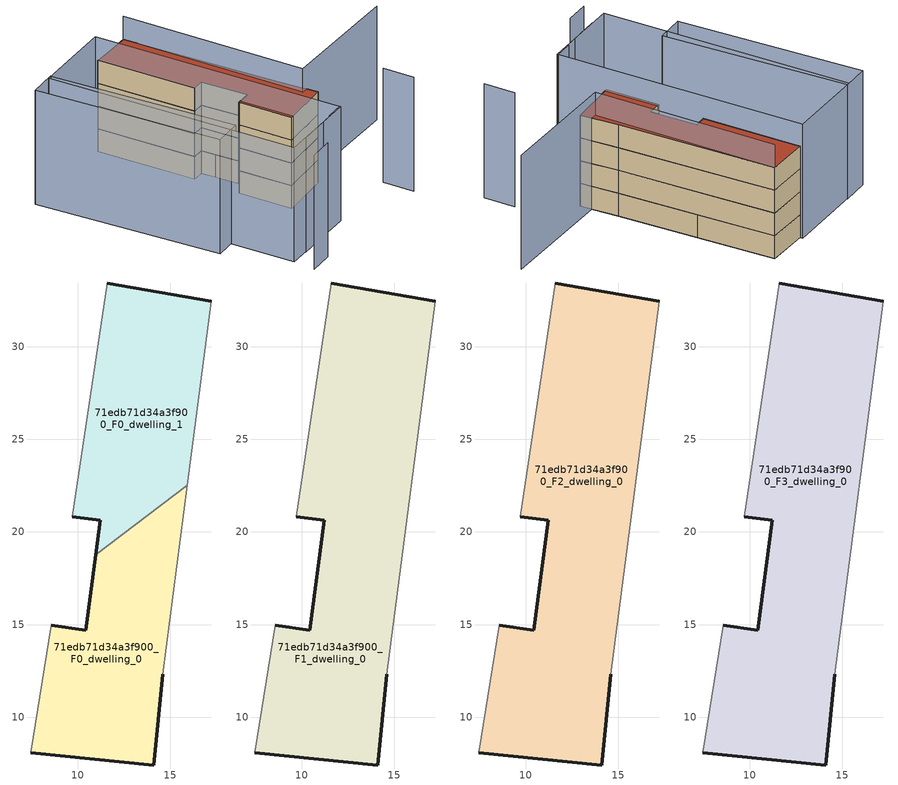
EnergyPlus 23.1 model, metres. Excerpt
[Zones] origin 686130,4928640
71edb71d34a3f900_F0_dwelling_0
 floor ground (EU_floor_Construction): 14.11,7.42 14.6,12.33 15.92,22.51 10.98,18.78 10.44,14.7 8.58,14.97 7.48,8.09 z0
 wall outside (EU_wall_Construction): 8.58,14.97 10.44,14.7 10.98,18.78 / 14.6,12.33 14.11,7.42 7.48,8.09 z0:3
 wall adiabatic (EU_wall_Construction): 7.48,8.09 8.58,14.97 / 15.92,22.51 14.6,12.33 z0:3
 wall to 71edb71d34a3f900_F0_dwelling_1 (EU_wall_Construction): 10.98,18.78 15.92,22.51 z0:3
71edb71d34a3f900_F0_dwelling_1
 floor ground (EU_floor_Construction): 15.92,22.51 17.21,32.44 11.6,33.43 9.71,20.82 11.22,20.62 10.98,18.78 z0
 wall outside (EU_wall_Construction): 11.6,33.43 17.21,32.44 / 10.98,18.78 11.22,20.62 9.71,20.82 z0:3
 wall adiabatic (EU_wall_Construction): 9.71,20.82 11.6,33.43 / 17.21,32.44 15.92,22.51 z0:3
71edb71d34a3f900_F1_dwelling_0
 floor to 71edb71d34a3f900_F0_dwelling_0 (EU_floor_Construction): 14.11,7.42 14.6,12.33 15.92,22.51 10.98,18.78 10.44,14.7 8.58,14.97 7.48,8.09 z3
 floor to 71edb71d34a3f900_F0_dwelling_1 (EU_floor_Construction): 15.92,22.51 17.21,32.44 11.6,33.43 9.71,20.82 11.22,20.62 10.98,18.78 z3
 wall outside (EU_wall_Construction): 8.58,14.97 10.44,14.7 11.22,20.62 9.71,20.82 / 11.6,33.43 17.21,32.44 / 14.6,12.33 14.11,7.42 7.48,8.09 z3:6
 wall adiabatic (EU_wall_Construction): 7.48,8.09 8.58,14.97 / 9.71,20.82 11.6,33.43 / 17.21,32.44 14.6,12.33 z3:6
71edb71d34a3f900_F2_dwelling_0
 floor to 71edb71d34a3f900_F1_dwelling_0 (EU_floor_Construction): 14.11,7.42 14.6,12.33 17.21,32.44 11.6,33.43 9.71,20.82 11.22,20.62 10.44,14.7 8.58,14.97 7.48,8.09 z6
 wall outside (EU_wall_Construction): 8.58,14.97 10.44,14.7 11.22,20.62 9.71,20.82 / 11.6,33.43 17.21,32.44 / 14.6,12.33 14.11,7.42 7.48,8.09 z6:9
 wall adiabatic (EU_wall_Construction): 7.48,8.09 8.58,14.97 / 9.71,20.82 11.6,33.43 / 17.21,32.44 14.6,12.33 z6:9
71edb71d34a3f900_F3_dwelling_0
 floor to 71edb71d34a3f900_F2_dwelling_0 (EU_floor_Construction): 14.11,7.42 14.6,12.33 17.21,32.44 11.6,33.43 9.71,20.82 11.22,20.62 10.44,14.7 8.58,14.97 7.48,8.09 z9
 wall outside (EU_wall_Construction): 8.58,14.97 10.44,14.7 11.22,20.62 9.71,20.82 / 11.6,33.43 17.21,32.44 / 14.6,12.33 14.11,7.42 7.48,8.09 z9:12
 wall adiabatic (EU_wall_Construction): 7.48,8.09 8.58,14.97 / 9.71,20.82 11.6,33.43 / 17.21,32.44 14.6,12.33 z9:12
 roof outside (EU_roof_Construction): 17.21,32.44 14.6,12.33 14.11,7.42 7.48,8.09 8.58,14.97 10.44,14.7 11.22,20.62 9.71,20.82 11.6,33.43 z12
shading: -4.4,0.73 -1.25,0.3 / 16.27,-3.43 16.86,0.52 / 4.62,2.35 7.02,2.04 / 29.87,6.37 13.43,9.02 / 13.43,9.02 17.21,32.44 / -1.03,2.99 4.61,2.25 / 11.65,33.75 7,1.88 / 7,1.88 -3.65,3.43 / -3.65,3.43 1,35.3 / 1,35.3 11.65,33.75 / -5,11.94 -2.15,35.7 / -2.15,35.7 1.49,35.27 / 1.49,35.27 -1.36,11.51 / -1.36,11.51 -5,11.94 z0:15
[Building]
EU S2 Campaign: North Axis=0; Terrain=City; Solar Distribution=FullExterior
[Site:Location]
Bologna: Latitude=44.5; Longitude=11.25; Time Zone=1; Elevation=37
[SizingPeriod:WeatherFileDays]
AnnualSizingPeriod: Begin Month=1; Begin Day of Month=1; End Month=12; End Day of Month=31; Day of Week for Start Day=Monday; Use Weather File Daylight Saving Period=No; Use Weather File Rain and Snow Indicators=No
[MATERIAL]
EU_InternalMass_Material: Roughness=MediumRough; Thickness=0.1; Conductivity=1; Density=1800; Specific Heat=900; Thermal Absorptance=0.9; Solar Absorptance=0.7; Visible Absorptance=0.7
[MATERIAL:NOMASS] Roughness=MediumRough; Thermal Absorptance=0.9; Solar Absorptance=0.7; Visible Absorptance=0.7
Name | Thermal Resistance
EU_wall_NoMass | 0.937881
EU_roof_NoMass | 0.548572
EU_floor_NoMass | 0.71348
[CONSTRUCTION]
EU_wall_Construction: EU_wall_NoMass
EU_roof_Construction: EU_roof_NoMass
EU_floor_Construction: EU_floor_NoMass
EU_InternalMass_Construction: EU_InternalMass_Material
[ZONE] Type=1; Multiplier=1; Ceiling Height=autocalculate; Floor Area=autocalculate; Part of Total Floor Area=Yes
Name | Volume
71edb71d34a3f900_F0_dwelling_0 | 216.146
71edb71d34a3f900_F1_dwelling_0 | 432.289
71edb71d34a3f900_F2_dwelling_0; 71edb71d34a3f900_F3_dwelling_0 | 432.303
71edb71d34a3f900_F0_dwelling_1 | 216.143
[INTERNALMASS] Construction=EU_InternalMass_Construction
Name | Zone or ZoneList | Surface Area
71edb71d34a3f900_F0_dwelling_0_EU_InternalMass | 71edb71d34a3f900_F0_dwelling_0 | 72.0486
71edb71d34a3f900_F0_dwelling_1_EU_InternalMass | 71edb71d34a3f900_F0_dwelling_1 | 72.0478
71edb71d34a3f900_F1_dwelling_0_EU_InternalMass | 71edb71d34a3f900_F1_dwelling_0 | 144.101
71edb71d34a3f900_F2_dwelling_0_EU_InternalMass | 71edb71d34a3f900_F2_dwelling_0 | 144.101
71edb71d34a3f900_F3_dwelling_0_EU_InternalMass | 71edb71d34a3f900_F3_dwelling_0 | 144.101
[OTHEREQUIPMENT] Fuel Type=Electricity; Design Level Calculation Method=Watts/Area; Power per Zone Floor Area=1; Fraction Latent=0; Fraction Radiant=0; Fraction Lost=0; Carbon Dioxide Generation Rate=0; EndUse Subcategory=EU_Step8_InternalGains
Name | Zone or ZoneList or Space or SpaceList | Schedule
EU_Step8_InternalGain_71edb71d34a3f900_F0_dwelling_0_f000 | 71edb71d34a3f900_F0_dwelling_0 | EU_Step8_GainSchedule_71edb71d34a3f900_F0_dwelling_0_f000
EU_Step8_InternalGain_71edb71d34a3f900_F0_dwelling_1_f000 | 71edb71d34a3f900_F0_dwelling_1 | EU_Step8_GainSchedule_71edb71d34a3f900_F0_dwelling_1_f000
EU_Step8_InternalGain_71edb71d34a3f900_F1_dwelling_0_f000 | 71edb71d34a3f900_F1_dwelling_0 | EU_Step8_GainSchedule_71edb71d34a3f900_F1_dwelling_0_f000
EU_Step8_InternalGain_71edb71d34a3f900_F2_dwelling_0_f000 | 71edb71d34a3f900_F2_dwelling_0 | EU_Step8_GainSchedule_71edb71d34a3f900_F2_dwelling_0_f000
EU_Step8_InternalGain_71edb71d34a3f900_F3_dwelling_0_f000 | 71edb71d34a3f900_F3_dwelling_0 | EU_Step8_GainSchedule_71edb71d34a3f900_F3_dwelling_0_f000
[ZONEVENTILATION:DESIGNFLOWRATE] Schedule=EU_AlwaysOn; Design Flow Rate Calculation Method=AirChanges/Hour; Air Changes per Hour=0.687892; Ventilation Type=Natural; Fan Pressure Rise=0; Fan Total Efficiency=1; Constant Term Coefficient=1; Temperature Term Coefficient=0; Velocity Term Coefficient=0; Velocity Squared Term Coefficient=0; Minimum Indoor Temperature=-100; Maximum Indoor Temperature=100; Delta Temperature=-100; Minimum Outdoor Temperature=-100; Maximum Outdoor Temperature=100; Maximum Wind Speed=40
Name | Zone or ZoneList or Space or SpaceList
EU_ConstantAir_71edb71d34a3f900_F0_dwelling_0 | 71edb71d34a3f900_F0_dwelling_0
EU_ConstantAir_71edb71d34a3f900_F0_dwelling_1 | 71edb71d34a3f900_F0_dwelling_1
EU_ConstantAir_71edb71d34a3f900_F1_dwelling_0 | 71edb71d34a3f900_F1_dwelling_0
EU_ConstantAir_71edb71d34a3f900_F2_dwelling_0 | 71edb71d34a3f900_F2_dwelling_0
EU_ConstantAir_71edb71d34a3f900_F3_dwelling_0 | 71edb71d34a3f900_F3_dwelling_0
[HVACTEMPLATE:THERMOSTAT] Constant Heating Setpoint=20; Constant Cooling Setpoint=50
EU_HeatOnly_71edb71d34a3f900_F0_dwelling_0; EU_HeatOnly_71edb71d34a3f900_F0_dwelling_1; EU_HeatOnly_71edb71d34a3f900_F1_dwelling_0; EU_HeatOnly_71edb71d34a3f900_F2_dwelling_0; EU_HeatOnly_71edb71d34a3f900_F3_dwelling_0
[HVACTEMPLATE:ZONE:IDEALLOADSAIRSYSTEM] System Availability Schedule=EU_AlwaysOn; Maximum Heating Supply Air Temperature=50; Minimum Cooling Supply Air Temperature=13; Maximum Heating Supply Air Humidity Ratio=0.0156; Minimum Cooling Supply Air Humidity Ratio=0.0077; Heating Limit=NoLimit; Cooling Limit=NoLimit; Heating Availability Schedule=EU_AlwaysOn; Cooling Availability Schedule=EU_CoolingOff; Dehumidification Control Type=ConstantSensibleHeatRatio; Cooling Sensible Heat Ratio=0.7; Dehumidification Setpoint=60; Humidification Control Type=None; Humidification Setpoint=30; Outdoor Air Method=None; Outdoor Air Flow Rate per Person=0.00944; Outdoor Air Flow Rate per Zone Floor Area=0; Outdoor Air Flow Rate per Zone=0; Demand Controlled Ventilation Type=None; Outdoor Air Economizer Type=NoEconomizer; Heat Recovery Type=None; Sensible Heat Recovery Effectiveness=0.7; Latent Heat Recovery Effectiveness=0.65
Name | Template Thermostat
71edb71d34a3f900_F0_dwelling_0 | EU_HeatOnly_71edb71d34a3f900_F0_dwelling_0
71edb71d34a3f900_F0_dwelling_1 | EU_HeatOnly_71edb71d34a3f900_F0_dwelling_1
71edb71d34a3f900_F1_dwelling_0 | EU_HeatOnly_71edb71d34a3f900_F1_dwelling_0
71edb71d34a3f900_F2_dwelling_0 | EU_HeatOnly_71edb71d34a3f900_F2_dwelling_0
71edb71d34a3f900_F3_dwelling_0 | EU_HeatOnly_71edb71d34a3f900_F3_dwelling_0
[SIZING:ZONE] Zone Cooling Design Supply Air Temperature Input Method=SupplyAirTemperature; Zone Cooling Design Supply Air Temperature=13; Zone Heating Design Supply Air Temperature Input Method=SupplyAirTemperature; Zone Heating Design Supply Air Temperature=50; Zone Cooling Design Supply Air Humidity Ratio=0.008; Zone Heating Design Supply Air Humidity Ratio=0.008; Cooling Design Air Flow Method=DesignDay; Cooling Design Air Flow Rate=0; Cooling Minimum Air Flow per Zone Floor Area=0.000762; Cooling Minimum Air Flow=0; Cooling Minimum Air Flow Fraction=0.2; Heating Design Air Flow Method=DesignDay; Heating Design Air Flow Rate=0; Heating Maximum Air Flow per Zone Floor Area=0.002032; Heating Maximum Air Flow=0.141576; Heating Maximum Air Flow Fraction=0.3; Account for Dedicated Outdoor Air System=No; Dedicated Outdoor Air System Control Strategy=NeutralSupplyAir; Dedicated Outdoor Air Low Setpoint Temperature for Design=autosize; Dedicated Outdoor Air High Setpoint Temperature for Design=autosize; Zone Load Sizing Method=Sensible Load Only No Latent Load; Zone Latent Cooling Design Supply Air Humidity Ratio Input Method=HumidityRatioDifference; Zone Cooling Design Supply Air Humidity Ratio Difference=0.005; Zone Latent Heating Design Supply Air Humidity Ratio Input Method=HumidityRatioDifference; Zone Humidification Design Supply Air Humidity Ratio Difference=0.005
71edb71d34a3f900_F0_dwelling_0; 71edb71d34a3f900_F0_dwelling_1; 71edb71d34a3f900_F1_dwelling_0; 71edb71d34a3f900_F2_dwelling_0; 71edb71d34a3f900_F3_dwelling_0
[SCHEDULE:CONSTANT]
Name | Hourly Value
EU_AlwaysOn | 1
EU_CoolingOff | 0
[SCHEDULE:FILE] Column Number=1; Rows to Skip at Top=0; Number of Hours of Data=8760; Column Separator=Comma; Interpolate to Timestep=No; Minutes per Item=60; Adjust Schedule for Daylight Savings=Yes
Name | File
EU_Step8_GainSchedule_71edb71d34a3f900_F0_dwelling_0_f000 | ../../schedules/71edb71d34a3f900/71edb71d34a3f900_F0_dwelling_0_f000_gain.csv
EU_Step8_GainSchedule_71edb71d34a3f900_F0_dwelling_1_f000 | ../../schedules/71edb71d34a3f900/71edb71d34a3f900_F0_dwelling_1_f000_gain.csv
EU_Step8_GainSchedule_71edb71d34a3f900_F1_dwelling_0_f000 | ../../schedules/71edb71d34a3f900/71edb71d34a3f900_F1_dwelling_0_f000_gain.csv
EU_Step8_GainSchedule_71edb71d34a3f900_F2_dwelling_0_f000 | ../../schedules/71edb71d34a3f900/71edb71d34a3f900_F2_dwelling_0_f000_gain.csv
EU_Step8_GainSchedule_71edb71d34a3f900_F3_dwelling_0_f000 | ../../schedules/71edb71d34a3f900/71edb71d34a3f900_F3_dwelling_0_f000_gain.csv
